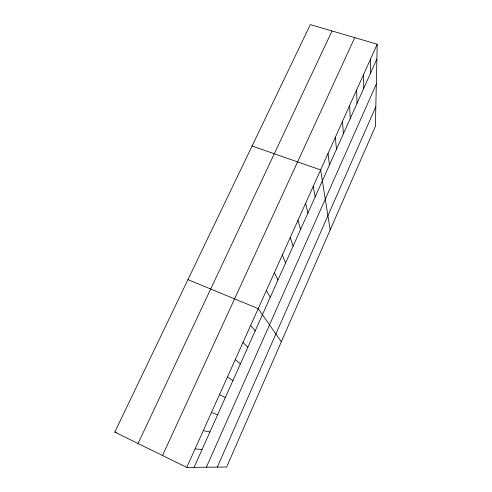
<?xml version="1.0" encoding="UTF-8"?>
<svg xmlns="http://www.w3.org/2000/svg" width="492" height="492" viewBox="0 0 492 492"><rect width="100%" height="100%" fill="white"/><g stroke="black" fill="none" stroke-linecap="round" stroke-linejoin="round"><path stroke-width="0.74" d="M370.341 73.603L370.433 59.28M377.216 44.212L375.371 126.438L226.621 467.031L186.751 467.4L114.784 432.099L310.341 24.6L377.216 44.212L186.751 467.4M217.323 467.117L375.814 106.795M206.369 467.216L376.325 84.021M194.1 467.332L376.884 58.979M162.52 455.512L354.763 37.626M138.061 443.513L332.026 30.959M195.084 448.882L202.052 449.565M114.784 432.099L116.21 432.29M203.319 430.598L209.912 432.007M211.443 412.536L217.679 414.658M252.07 146.019L320.63 169.931L330.187 229.893M187.956 279.628L258.202 308.644L281.319 341.786M219.475 394.689L225.354 397.505M227.409 377.063L232.944 380.556M235.244 359.652L240.44 363.809M242.993 342.444L247.851 347.247M250.643 325.446L255.182 330.876M266.356 290.526L270.237 297.23M274.407 272.636L277.962 279.985M282.359 254.979L285.588 262.949M290.206 237.538L293.121 246.117M297.955 220.318L300.563 229.487M305.606 203.313L307.918 213.061M313.164 186.517L315.181 196.825M328.01 153.541L329.456 164.931M335.292 137.354L336.473 149.267M342.487 121.364L343.404 133.781M349.603 105.565L350.255 118.474M356.626 89.95L357.026 103.345M363.57 74.526L363.717 88.388"/></g></svg>
